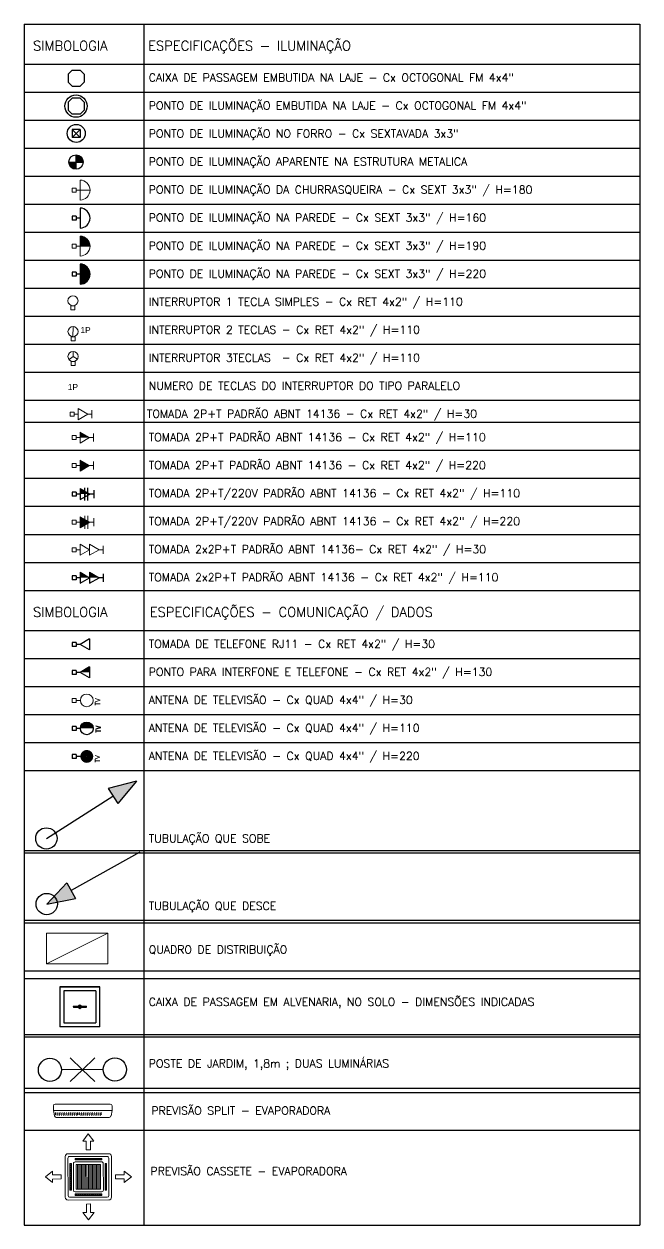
# Model space of a CAD drawing. Header units: millimetres. Extents: x 3857 to 4196, y 1534 to 2090.
# Drawn here: x 4056.9 to 4195.5, y 1820.2 to 2090.3 of the extents above; entities that cross this region are included whole.
import ezdxf
from ezdxf.enums import TextEntityAlignment as Align

# ---------------------------------------------------------------- set-up
doc = ezdxf.new("R2010")
doc.units = ezdxf.units.MM
doc.linetypes.add('ACAD_ISO03W100', pattern=[30, 12, -18])
for name, color, linetype in [('020', 4, 'Continuous'), ('CISM_59_ELET_CAIXA DE PASSAGEM_INSTALAR', 10, 'Continuous'), ('CISM_78_CX_ENT_PRINC', 10, 'Continuous'), ('ESCO_37_TOMADAS', 3, 'Continuous'), ('ESCO_49_ELET_FIAÇÃO', 82, 'Continuous'), ('ESCO_50_ELET_ILUMINAÇÃO_TOMADAS', 1, 'Continuous'), ('ILUMINAÇÃO', 3, 'Continuous'), ('PTF', 1, 'Continuous'), ('PTO', 1, 'Continuous'), ('split', 210, 'Continuous'), ('TEXTO', 7, 'Continuous')]:
    doc.layers.add(name, color=color, linetype=linetype)
doc.layers.add('equipos cassette', color=60, linetype='Continuous', lineweight=5)
doc.styles.add('romans', font='romans')
doc.styles.add('ST', font='ROMANS.SHX', dxfattribs={"height": 0.15})
doc.styles.get("Standard").update_dxf_attribs({"font": 'arial.ttf'})

# ---------------------------------------------------------------- blocks, each defined once
blk = doc.blocks.new('I220')
for p, q in [((-0.1, 0.05), (-0.1, -0.05)), ((0, 0.05), (-0.1, 0.05)), ((0, 0.05), (0, -0.05)), ((0.1, 0), (0, 0)), ((0.1, 0.25), (0.1, -0.25)), ((0, -0.05), (-0.1, -0.05))]:
    blk.add_line(p, q)
at = {"const_width": 0.2499}
blk.add_lwpolyline([(0.1, -0.12505, 0.41421356), (0.22505, 0, 0.41421356), (0.1, 0.12505, 1)], format="xyb", dxfattribs=at)
blk.add_arc((0.1, 0), 0.25, 270, 90)
blk = doc.blocks.new('I190')
at = {"lineweight": 5}
for p, q in [((-0.1, 0.05), (-0.1, -0.05)), ((0, 0.05), (-0.1, 0.05)), ((0, 0.05), (0, -0.05)), ((0.1, 0), (0, 0)), ((0.1, 0.25), (0.1, -0.25)), ((0.35, 0), (0.1, 0)), ((0, -0.05), (-0.1, -0.05))]:
    blk.add_line(p, q, dxfattribs=at)
at = {"lineweight": 5, "const_width": 0.2499}
blk.add_lwpolyline([(0.1, 0.12505, -0.41421356), (0.22505, 0, -1)], format="xyb", dxfattribs=at)
at = {"lineweight": 5}
blk.add_arc((0.1, 0), 0.25, 270, 90, dxfattribs=at)
blk = doc.blocks.new('ICH')
at = {"lineweight": 5}
for p, q in [((0, 0.05), (-0.1, 0.05)), ((-0.1, 0.05), (-0.1, -0.05)), ((0, 0.05), (0, -0.05)), ((0.1, 0), (0, 0)), ((0.1, 0.25), (0.1, -0.25)), ((0.35, 0), (0.1, 0)), ((0, -0.05), (-0.1, -0.05))]:
    blk.add_line(p, q, dxfattribs=at)
blk.add_arc((0.1, 0), 0.25, 270, 90, dxfattribs=at)
blk = doc.blocks.new('i150')
for p, q in [((0, 0.05), (-0.1, 0.05)), ((-0.1, 0.05), (-0.1, -0.05)), ((0, 0.05), (0, -0.05)), ((0.1, 0), (0, 0)), ((0.1, 0.25), (0.1, -0.25)), ((0, -0.05), (-0.1, -0.05))]:
    blk.add_line(p, q)
blk.add_arc((0.1, 0), 0.25, 270, 90)
blk = doc.blocks.new('it')
at = {"color": 3}
for p, q in [((-0.2, 0.1), (-0.1, 0.2)), ((-0.2, 0.1), (-0.2, -0.1)), ((-0.1, 0.2), (0.1, 0.2)), ((0.1, 0.2), (0.2, 0.1)), ((0.2, 0.1), (0.2, -0.1)), ((-0.1, -0.2), (-0.2, -0.1)), ((-0.1, -0.2), (0.1, -0.2)), ((0.2, -0.1), (0.1, -0.2))]:
    blk.add_line(p, q, dxfattribs=at)
at = {"color": 1, "style": 'ST'}
for tag, p in [('N%%D', (0.003, -0.074)), ('W', (0.003, -0.411))]:
    blk.add_attdef(tag, text='', height=0.15, dxfattribs=at).set_placement(p, align=Align.CENTER)
blk = doc.blocks.new('iv')
at = {"color": 3}
for p, q in [((-0.2, 0.1), (-0.1, 0.2)), ((-0.2, 0.1), (-0.2, -0.1)), ((-0.1, 0.2), (0.1, 0.2)), ((0.1, 0.2), (0.2, 0.1)), ((0.2, 0.1), (0.2, -0.1)), ((-0.1, -0.2), (-0.2, -0.1)), ((-0.1, -0.2), (0.1, -0.2)), ((0.2, -0.1), (0.1, -0.2))]:
    blk.add_line(p, q, dxfattribs=at)
at = {"color": 1}
blk.add_circle((0, 0), 0.28, dxfattribs=at)
at = {"color": 1, "style": 'ST', "flags": 4}
blk.add_attdef('N%%D', text='', height=0.15, dxfattribs=at).set_placement((0.003, -0.074), align=Align.CENTER)
blk = doc.blocks.new('IFI')
blk.add_circle((0, 0), 0.18)
blk = doc.blocks.new('CE4')
at = {"color": 1}
for p, q in [((-0.1, 0.05), (-0.1, -0.05)), ((0, 0.05), (-0.1, 0.05)), ((0, 0.05), (0, -0.05)), ((0, -0.05), (-0.1, -0.05))]:
    blk.add_line(p, q, dxfattribs=at)
blk = doc.blocks.new('A$C5F04542B')
at = {"layer": 'PTO'}
for p, q in [((10, 10), (0, 0)), ((10, 0), (0, 10))]:
    blk.add_line(p, q, dxfattribs=at)
at = {"layer": 'PTO', "xscale": 100, "yscale": 100, "zscale": 100}
blk.add_blockref('CE4', (10, 5), dxfattribs=at)
blk = doc.blocks.new('A$C322B3743')
at = {"layer": 'PTO'}
blk.add_blockref('A$C5F04542B', (0, 0), dxfattribs=at)
blk = doc.blocks.new('A$C3499049A')
at = {"layer": 'PTO'}
blk.add_blockref('A$C322B3743', (0, 0), dxfattribs=at)
blk = doc.blocks.new('iff')
at = {"color": 1}
for p, q in [((-0.18, 0), (0.18, 0)), ((0, -0.18), (0, 0.18))]:
    blk.add_line(p, q, dxfattribs=at)
at = {"color": 1, "const_width": 0.175}
for points in [[(-0.0925, 0, 0.4142136), (0, -0.0925, 1)], [(0.0925, 0, 0.4142136), (0, 0.0925, 1)]]:
    blk.add_lwpolyline(points, format="xyb", dxfattribs=at)
at = {"color": 1}
blk.add_circle((0, 0), 0.18, dxfattribs=at)
blk = doc.blocks.new('TEL130')
for p, q in [((-0.139, 0.34), (0.139, 0.34)), ((-0.139, 0.34), (0, 0.1)), ((0.139, 0.34), (0, 0.1)), ((-0.05, 0), (-0.05, -0.1)), ((-0.05, 0), (0.05, 0)), ((0, 0.1), (0, 0)), ((0.05, 0), (0.05, -0.1)), ((-0.05, -0.1), (0.05, -0.1))]:
    blk.add_line(p, q)
blk.add_solid([(0, 0.34), (0, 0.1), (-0.139, 0.34)])
blk = doc.blocks.new('TAN220')
for p, q in [((-0.05, 0), (0.05, 0)), ((-0.05, 0), (-0.05, -0.1)), ((0, 0.11), (0, 0)), ((0.05, 0), (0.05, -0.1)), ((-0.05, -0.1), (0.05, -0.1))]:
    blk.add_line(p, q)
at = {"const_width": 0.155}
blk.add_lwpolyline([(0, 0.1875, 1), (0, 0.3525, 1)], format="xyb", close=True, dxfattribs=at)
blk = doc.blocks.new('TAN100')
for p, q in [((0, 0.11), (0, 0)), ((-0.05, 0), (0.05, 0)), ((-0.05, 0), (-0.05, -0.1)), ((-0.05, -0.1), (0.05, -0.1)), ((0.05, 0), (0.05, -0.1))]:
    blk.add_line(p, q)
at = {"const_width": 0.155}
blk.add_lwpolyline([(0, 0.352, 1), (0, 0.187, 1)], format="xyb", dxfattribs=at)
blk.add_circle((0, 0.27), 0.16)
at = {"style": 'romans'}
blk.add_text('TV', height=0.12, rotation=180, dxfattribs=at).set_placement((0.101, 0.617))
blk = doc.blocks.new('TEL30')
for p, q in [((-0.139, 0.34), (0.139, 0.34)), ((-0.139, 0.34), (0, 0.1)), ((0.139, 0.34), (0, 0.1)), ((0, 0.1), (0, 0)), ((-0.05, 0), (-0.05, -0.1)), ((-0.05, 0), (0.05, 0)), ((-0.05, -0.1), (0.05, -0.1)), ((0.05, 0), (0.05, -0.1))]:
    blk.add_line(p, q)
blk = doc.blocks.new('ta2220')
at = {"lineweight": 5}
for p, q in [((-0.139, 0.1), (0, 0.34)), ((-0.1, 0.44), (0.1, 0.44)), ((0, 0.44), (0, 0.34)), ((0.139, 0.1), (0, 0.34)), ((0.159, 0.29), (-0.159, 0.29)), ((0.159, 0.22), (-0.159, 0.22)), ((-0.139, 0.1), (0.139, 0.1)), ((0, 0.1), (0, 0)), ((-0.05, 0), (0.05, 0)), ((-0.05, 0), (-0.05, -0.1)), ((-0.05, -0.1), (0.05, -0.1)), ((0.05, 0), (0.05, -0.1))]:
    blk.add_line(p, q, dxfattribs=at)
blk.add_solid([(0.139, 0.1), (0, 0.34), (-0.139, 0.1)], dxfattribs=at)
blk = doc.blocks.new('TA2100')
for p, q in [((-0.139, 0.1), (0, 0.34)), ((-0.1, 0.44), (0.1, 0.44)), ((0, 0.44), (0, 0.34)), ((0.139, 0.1), (0, 0.34)), ((0.159, 0.29), (-0.159, 0.29)), ((0.159, 0.22), (-0.159, 0.22)), ((-0.139, 0.1), (0.139, 0.1)), ((-0.069, 0.22), (0.069, 0.22)), ((-0.05, 0), (0.05, 0)), ((-0.05, 0), (-0.05, -0.1)), ((0, 0.1), (0, 0)), ((0.05, 0), (0.05, -0.1)), ((-0.05, -0.1), (0.05, -0.1))]:
    blk.add_line(p, q)
blk.add_solid([(0, 0.1), (0, 0.34), (-0.139, 0.1)])
blk = doc.blocks.new('TA100')
at = {"lineweight": 5}
for p, q in [((-0.139, 0.1), (0, 0.34)), ((-0.1, 0.44), (0.1, 0.44)), ((0, 0.44), (0, 0.34)), ((0.139, 0.1), (0, 0.34)), ((-0.139, 0.1), (0, 0.1)), ((-0.05, 0), (0.05, 0)), ((-0.05, 0), (-0.05, -0.1)), ((0, 0.1), (0, 0)), ((0, 0.1), (0.139, 0.1)), ((0.05, 0), (0.05, -0.1)), ((-0.05, -0.1), (0.05, -0.1))]:
    blk.add_line(p, q, dxfattribs=at)
blk.add_solid([(0, 0.1), (0, 0.34), (-0.139, 0.1)], dxfattribs=at)
blk = doc.blocks.new('ta30')
at = {"lineweight": 5}
for p, q in [((-0.139, 0.1), (0, 0.34)), ((-0.1, 0.44), (0.1, 0.44)), ((0, 0.44), (0, 0.34)), ((0.139, 0.1), (0, 0.34)), ((-0.139, 0.1), (0.139, 0.1)), ((-0.05, 0), (-0.05, -0.1)), ((-0.05, 0), (0.05, 0)), ((0, 0.1), (0, 0)), ((0.05, 0), (0.05, -0.1)), ((-0.05, -0.1), (0.05, -0.1))]:
    blk.add_line(p, q, dxfattribs=at)
blk = doc.blocks.new('ta220')
at = {"lineweight": 5}
for p, q in [((-0.139, 0.1), (0, 0.34)), ((-0.1, 0.44), (0.1, 0.44)), ((0, 0.44), (0, 0.34)), ((0.139, 0.1), (0, 0.34)), ((-0.139, 0.1), (0.139, 0.1)), ((0, 0.1), (0, 0)), ((-0.05, 0), (0.05, 0)), ((-0.05, 0), (-0.05, -0.1)), ((-0.05, -0.1), (0.05, -0.1)), ((0.05, 0), (0.05, -0.1))]:
    blk.add_line(p, q, dxfattribs=at)
blk.add_solid([(0.139, 0.1), (0, 0.34), (-0.139, 0.1)], dxfattribs=at)
blk = doc.blocks.new('tta100')
for p, q in [((-0.1, 0.68), (0.1, 0.68)), ((0, 0.68), (0, 0.58)), ((-0.139, 0.34), (0, 0.58)), ((-0.139, 0.1), (0, 0.34)), ((-0.139, 0.34), (0.139, 0.34)), ((0.139, 0.34), (0, 0.58)), ((0.139, 0.1), (0, 0.34)), ((-0.139, 0.1), (0.139, 0.1)), ((-0.05, 0), (0.05, 0)), ((-0.05, 0), (-0.05, -0.1)), ((0, 0.1), (0, 0)), ((0.05, 0), (0.05, -0.1)), ((-0.05, -0.1), (0.05, -0.1))]:
    blk.add_line(p, q)
for points in [[(0, 0.34), (0, 0.58), (-0.139, 0.34)], [(0, 0.1), (0, 0.34), (-0.139, 0.1)]]:
    blk.add_solid(points)
blk = doc.blocks.new('TTA30')
at = {"lineweight": 5}
for p, q in [((-0.1, 0.68), (0.1, 0.68)), ((0, 0.68), (0, 0.58)), ((-0.139, 0.34), (0, 0.58)), ((-0.139, 0.1), (0, 0.34)), ((-0.139, 0.34), (0.139, 0.34)), ((0.139, 0.34), (0, 0.58)), ((0.139, 0.1), (0, 0.34)), ((-0.139, 0.1), (0.139, 0.1)), ((-0.05, 0), (-0.05, -0.1)), ((-0.05, 0), (0.05, 0)), ((0, 0.1), (0, 0)), ((0.05, 0), (0.05, -0.1)), ((-0.05, -0.1), (0.05, -0.1))]:
    blk.add_line(p, q, dxfattribs=at)
blk = doc.blocks.new('A$C211134A1')
at = {"lineweight": 5}
for p, q in [((0, 4), (0, 77.5)), ((9.8, 81.5), (2, 80)), ((16, 81.5), (10.2, 81.5)), ((18.5, 79), (18.5, 2.5)), ((9.8, 0), (2, 1.5)), ((16, 0), (10.2, 0))]:
    blk.add_line(p, q, dxfattribs=at)
at = {"linetype": 'ACAD_ISO03W100', "lineweight": 5, "ltscale": 0.1}
for p, q in [((4.5, 79), (2.9, 78)), ((6.5, 79), (4.9, 78)), ((4.5, 47.7), (2.9, 48.7)), ((4.5, 46), (2.9, 45)), ((6.5, 47.7), (4.9, 48.7)), ((6.5, 46), (4.9, 45)), ((4.5, 14.7), (2.9, 15.7)), ((6.5, 14.7), (4.9, 15.7))]:
    blk.add_line(p, q, dxfattribs=at)
for points in [[(2.9, 48.7), (2.9, 78)], [(4.5, 79), (4.5, 47.7)], [(4.9, 48.7), (4.9, 78)], [(6.5, 79), (6.5, 47.7)], [(2.9, 15.7), (2.9, 45)], [(4.5, 46), (4.5, 14.7)], [(4.9, 15.7), (4.9, 45)], [(6.5, 46), (6.5, 14.7)]]:
    blk.add_lwpolyline(points, dxfattribs=at)
at = {"lineweight": 5}
blk.add_lwpolyline([(9.8, 81.5), (9.8, 0)], dxfattribs=at)
for centre, start, end in [((2.5, 77.5), 100.9677, 180), ((10.2, 79), 90, 100.9677), ((16, 79), 0, 90), ((2.5, 4), 180, 259.0323), ((10.2, 2.5), 259.0323, 270), ((16, 2.5), 270, 0)]:
    blk.add_arc(centre, 2.5, start, end, dxfattribs=at)
blk = doc.blocks.new('INTERRUP SIMP 1 TC')
at = {"lineweight": 5}
for p, q in [((-5, 2.5), (-5, -2.5)), ((0, 2.5), (-5, 2.5)), ((0, 2.5), (0, -2.5)), ((0, -2.5), (-5, -2.5)), ((0, 0), (0, 0))]:
    blk.add_line(p, q, dxfattribs=at)
at = {"lineweight": 5, "ltscale": 0.5}
blk.add_circle((6.3, 0), 6.33, dxfattribs=at)
blk = doc.blocks.new('INT 3 TECLAS')
at = {"lineweight": 5, "ltscale": 0.5}
for q in [(-4.9, 2.3), (0, 12.7), (5.4, 3.1)]:
    blk.add_line((0, 6.3), q, dxfattribs=at)
at = {"lineweight": 5, "ltscale": 0.5, "rotation": 90}
blk.add_blockref('INTERRUP SIMP 1 TC', (0, 0), dxfattribs=at)

msp = doc.modelspace()

# ---------------------------------------------------------------- hatches: boundary and pattern name
at = {"layer": 'ESCO_49_ELET_FIAÇÃO'}
h = msp.add_hatch(color=256, dxfattribs=at)
h.dxf.hatch_style = 1
h.paths.add_polyline_path([(4082.19, 1920.05), (4075.82, 1918.41), (4078.01, 1914.97)])
h = msp.add_hatch(color=256, dxfattribs=at)
h.dxf.hatch_style = 1
h.paths.add_polyline_path([(4062.03, 1892.39), (4066.51, 1897.2), (4068.49, 1893.64)])

# ---------------------------------------------------------------- linework, layer by layer
at = {"color": 2, "lineweight": 5}
for p, q in [((4067.71, 1938.64), (4067.71, 1937.74)), ((4068.61, 1938.64), (4067.71, 1938.64)), ((4068.61, 1937.74), (4067.71, 1937.74)), ((4068.61, 1938.64), (4068.61, 1937.74)), ((4069.6, 1938.19), (4068.61, 1938.19))]:
    msp.add_line(p, q, dxfattribs=at)
at = {"color": 3, "lineweight": 5}
msp.add_circle((4071.04, 1938.19), 1.44, dxfattribs=at)
at = {"layer": '020', "lineweight": 9}
for p, q in [((4061.98, 1878.93), (4075.76, 1885.84)), ((4074.24, 1885.84), (4061.98, 1885.84)), ((4061.98, 1885.84), (4061.98, 1878.93)), ((4061.99, 1878.93), (4075.77, 1885.84)), ((4074.25, 1885.84), (4061.99, 1885.84)), ((4061.99, 1885.84), (4061.99, 1878.93)), ((4075.76, 1885.84), (4074.24, 1885.84)), ((4075.77, 1885.84), (4074.25, 1885.84)), ((4075.76, 1878.93), (4075.76, 1885.84)), ((4075.77, 1878.93), (4075.77, 1885.84)), ((4061.98, 1878.93), (4074.24, 1878.93)), ((4061.99, 1878.93), (4074.25, 1878.93)), ((4074.24, 1878.93), (4075.76, 1878.93)), ((4074.25, 1878.93), (4075.77, 1878.93))]:
    msp.add_line(p, q, dxfattribs=at)
at = {"layer": 'CISM_59_ELET_CAIXA DE PASSAGEM_INSTALAR', "color": 10, "linetype": 'ByBlock', "ltscale": 10}
msp.add_line((4064.98, 1873.81), (4064.98, 1864.81), dxfattribs=at)
at = {"layer": 'CISM_78_CX_ENT_PRINC', "linetype": 'ByBlock', "ltscale": 0.05}
for p, q in [((4064.98, 1873.81), (4073.98, 1873.81)), ((4073.98, 1873.81), (4064.98, 1873.81)), ((4073.08, 1872.91), (4065.88, 1872.91)), ((4065.88, 1872.91), (4065.88, 1865.71)), ((4073.08, 1872.91), (4073.08, 1865.71)), ((4073.98, 1864.81), (4073.98, 1873.81)), ((4068.02, 1869.42), (4070.95, 1869.42)), ((4068.02, 1869.22), (4070.95, 1869.22)), ((4073.98, 1864.81), (4064.98, 1864.81)), ((4065.88, 1865.71), (4073.08, 1865.71))]:
    msp.add_line(p, q, dxfattribs=at)
for centre, radius, start, end in [((4068.11, 1869.32), 0.138, 135, 225), ((4069.48, 1869.31), 0.372, 193.9771, 346.0229), ((4069.48, 1869.31), 0.372, 16.5028, 163.4972), ((4070.85, 1869.32), 0.138, 315, 45)]:
    msp.add_arc(centre, radius, start, end, dxfattribs=at)
at = {"layer": 'equipos cassette', "linetype": 'Continuous', "lineweight": 0}
for p, q in [((4066.19, 1835.62), (4066.2, 1826.44)), ((4075.98, 1836.25), (4066.8, 1836.23)), ((4066.81, 1826.81), (4066.8, 1835.25)), ((4067.16, 1835.62), (4075.61, 1835.63)), ((4067.23, 1833.8), (4067.46, 1834.03)), ((4067.23, 1834.03), (4067.6, 1834.03)), ((4067.23, 1834.03), (4067.24, 1828.03)), ((4067.28, 1834.03), (4067.6, 1833.72)), ((4067.61, 1828.03), (4067.6, 1834.03)), ((4068.02, 1834.03), (4068.03, 1828.03)), ((4074.39, 1835.2), (4068.39, 1835.19)), ((4068.39, 1834.83), (4068.39, 1835.19)), ((4068.39, 1834.97), (4068.62, 1835.19)), ((4068.39, 1835.09), (4068.65, 1834.83)), ((4068.39, 1834.83), (4074.39, 1834.84)), ((4074.39, 1834.41), (4068.39, 1834.4)), ((4068.68, 1834.83), (4069.05, 1835.19)), ((4068.72, 1835.19), (4069.08, 1834.83)), ((4069.12, 1834.83), (4069.48, 1835.2)), ((4069.15, 1835.2), (4069.52, 1834.83)), ((4069.55, 1834.83), (4069.91, 1835.2)), ((4069.58, 1835.2), (4069.95, 1834.83)), ((4069.98, 1834.83), (4070.35, 1835.2)), ((4070.01, 1835.2), (4070.38, 1834.83)), ((4070.41, 1834.83), (4070.78, 1835.2)), ((4070.45, 1835.2), (4070.81, 1834.83)), ((4070.85, 1834.83), (4071.21, 1835.2)), ((4070.88, 1835.2), (4071.25, 1834.83)), ((4071.28, 1834.83), (4071.65, 1835.2)), ((4071.31, 1835.2), (4071.68, 1834.83)), ((4071.71, 1834.83), (4072.08, 1835.2)), ((4071.75, 1835.2), (4072.11, 1834.83)), ((4072.14, 1834.83), (4072.51, 1835.2)), ((4072.18, 1835.2), (4072.55, 1834.83)), ((4072.58, 1834.83), (4072.94, 1835.2)), ((4072.61, 1835.2), (4072.98, 1834.83)), ((4073.01, 1834.83), (4073.38, 1835.2)), ((4073.04, 1835.2), (4073.41, 1834.83)), ((4073.44, 1834.83), (4073.81, 1835.2)), ((4073.48, 1835.2), (4073.84, 1834.84)), ((4073.88, 1834.84), (4074.24, 1835.2)), ((4073.91, 1835.2), (4074.28, 1834.84)), ((4074.31, 1834.84), (4074.39, 1834.92)), ((4074.34, 1835.2), (4074.39, 1835.16)), ((4074.39, 1834.84), (4074.39, 1835.2)), ((4074.39, 1834.84), (4074.39, 1835.2)), ((4074.77, 1828.04), (4074.76, 1834.04)), ((4075.14, 1834.04), (4075.5, 1834.04)), ((4075.14, 1834.04), (4075.14, 1828.04)), ((4075.14, 1833.93), (4075.25, 1834.04)), ((4075.14, 1833.98), (4075.5, 1833.61)), ((4075.51, 1828.05), (4075.5, 1834.04)), ((4075.98, 1835.27), (4075.99, 1826.82)), ((4076.6, 1826.46), (4076.59, 1835.64)), ((4067.23, 1833.37), (4067.6, 1833.74)), ((4067.23, 1833.65), (4067.6, 1833.29)), ((4067.23, 1832.94), (4067.6, 1833.3)), ((4067.23, 1833.22), (4067.6, 1832.85)), ((4067.23, 1832.5), (4067.6, 1832.87)), ((4067.23, 1832.79), (4067.6, 1832.42)), ((4067.23, 1832.07), (4067.6, 1832.44)), ((4067.23, 1832.35), (4067.6, 1831.99)), ((4067.23, 1831.64), (4067.6, 1832.01)), ((4067.23, 1831.92), (4067.6, 1831.55)), ((4067.23, 1831.21), (4067.6, 1831.57)), ((4067.23, 1831.49), (4067.6, 1831.12)), ((4074.14, 1833.8), (4068.64, 1833.79)), ((4068.65, 1828.28), (4068.64, 1833.79)), ((4068.95, 1828.28), (4068.94, 1833.79)), ((4069.26, 1828.28), (4069.25, 1833.79)), ((4069.55, 1833.79), (4069.56, 1828.28)), ((4069.86, 1833.79), (4069.87, 1828.28)), ((4070.18, 1828.28), (4070.17, 1833.79)), ((4070.48, 1828.28), (4070.47, 1833.79)), ((4070.78, 1833.79), (4070.79, 1828.28)), ((4071.08, 1833.79), (4071.09, 1828.28)), ((4071.39, 1833.79), (4071.4, 1828.28)), ((4071.71, 1828.28), (4071.7, 1833.79)), ((4072, 1833.79), (4072.01, 1828.28)), ((4072.31, 1833.79), (4072.32, 1828.28)), ((4072.62, 1828.29), (4072.61, 1833.79)), ((4072.93, 1828.29), (4072.92, 1833.79)), ((4073.23, 1833.79), (4073.24, 1828.29)), ((4073.53, 1833.79), (4073.54, 1828.29)), ((4073.85, 1828.29), (4073.84, 1833.8)), ((4074.14, 1833.8), (4074.15, 1828.29)), ((4075.14, 1833.5), (4075.5, 1833.87)), ((4075.14, 1833.55), (4075.5, 1833.18)), ((4075.14, 1833.07), (4075.5, 1833.43)), ((4075.14, 1833.12), (4075.5, 1832.75)), ((4075.14, 1832.63), (4075.5, 1833)), ((4075.14, 1832.68), (4075.51, 1832.32)), ((4075.14, 1832.2), (4075.5, 1832.57)), ((4075.14, 1832.25), (4075.51, 1831.88)), ((4075.14, 1831.77), (4075.51, 1832.14)), ((4075.14, 1831.82), (4075.51, 1831.45)), ((4075.14, 1831.34), (4075.51, 1831.7)), ((4075.14, 1831.38), (4075.51, 1831.02)), ((4075.14, 1830.9), (4075.51, 1831.27)), ((4067.23, 1830.77), (4067.6, 1831.14)), ((4067.23, 1831.06), (4067.6, 1830.69)), ((4067.23, 1830.34), (4067.6, 1830.71)), ((4067.23, 1830.62), (4067.6, 1830.26)), ((4067.24, 1829.91), (4067.6, 1830.28)), ((4067.24, 1830.19), (4067.6, 1829.82)), ((4067.24, 1829.47), (4067.6, 1829.84)), ((4067.24, 1829.76), (4067.6, 1829.39)), ((4067.24, 1829.04), (4067.6, 1829.41)), ((4067.24, 1829.32), (4067.6, 1828.96)), ((4067.24, 1828.61), (4067.6, 1828.98)), ((4067.24, 1828.89), (4067.61, 1828.53)), ((4067.24, 1828.18), (4067.61, 1828.54)), ((4075.14, 1830.95), (4075.51, 1830.59)), ((4075.14, 1830.47), (4075.51, 1830.84)), ((4075.14, 1830.52), (4075.51, 1830.15)), ((4075.14, 1830.04), (4075.51, 1830.41)), ((4075.14, 1830.09), (4075.51, 1829.72)), ((4075.14, 1829.6), (4075.51, 1829.97)), ((4075.14, 1829.65), (4075.51, 1829.29)), ((4075.14, 1829.17), (4075.51, 1829.54)), ((4075.14, 1829.22), (4075.51, 1828.85)), ((4075.14, 1828.74), (4075.51, 1829.11)), ((4075.14, 1828.79), (4075.51, 1828.42)), ((4075.14, 1828.31), (4075.51, 1828.67)), ((4066.81, 1825.83), (4075.99, 1825.84)), ((4075.63, 1826.45), (4067.18, 1826.44)), ((4067.24, 1828.46), (4067.61, 1828.09)), ((4067.24, 1828.03), (4067.61, 1828.03)), ((4067.24, 1828.03), (4067.61, 1828.03)), ((4067.53, 1828.03), (4067.61, 1828.11)), ((4068.4, 1827.67), (4074.4, 1827.68)), ((4074.4, 1827.25), (4068.4, 1827.24)), ((4068.4, 1827.18), (4068.46, 1827.24)), ((4068.4, 1826.87), (4068.4, 1827.24)), ((4068.4, 1826.87), (4074.4, 1826.88)), ((4068.46, 1827.24), (4068.83, 1826.87)), ((4068.53, 1826.87), (4068.9, 1827.24)), ((4068.65, 1828.28), (4074.15, 1828.29)), ((4068.9, 1827.24), (4069.26, 1826.87)), ((4068.96, 1826.87), (4069.33, 1827.24)), ((4069.33, 1827.24), (4069.7, 1826.87)), ((4069.39, 1826.87), (4069.76, 1827.24)), ((4069.76, 1827.24), (4070.13, 1826.87)), ((4069.83, 1826.87), (4070.19, 1827.24)), ((4070.19, 1827.24), (4070.56, 1826.87)), ((4070.26, 1826.87), (4070.63, 1827.24)), ((4070.63, 1827.24), (4070.99, 1826.87)), ((4070.69, 1826.87), (4071.06, 1827.24)), ((4071.06, 1827.24), (4071.43, 1826.88)), ((4071.13, 1826.88), (4071.49, 1827.24)), ((4071.49, 1827.24), (4071.86, 1826.88)), ((4071.56, 1826.88), (4071.93, 1827.24)), ((4071.92, 1827.24), (4072.29, 1826.88)), ((4071.99, 1826.88), (4072.36, 1827.24)), ((4072.36, 1827.24), (4072.73, 1826.88)), ((4072.42, 1826.88), (4072.79, 1827.25)), ((4072.79, 1827.25), (4073.16, 1826.88)), ((4072.86, 1826.88), (4073.22, 1827.25)), ((4073.22, 1827.25), (4073.59, 1826.88)), ((4073.29, 1826.88), (4073.66, 1827.25)), ((4073.66, 1827.25), (4074.02, 1826.88)), ((4073.72, 1826.88), (4074.09, 1827.25)), ((4074.09, 1827.25), (4074.4, 1826.94)), ((4074.16, 1826.88), (4074.4, 1827.13)), ((4074.4, 1826.88), (4074.4, 1827.25)), ((4074.4, 1826.88), (4074.4, 1827.25)), ((4075.14, 1828.36), (4075.46, 1828.05)), ((4075.14, 1828.04), (4075.51, 1828.05)), ((4075.14, 1828.04), (4075.51, 1828.05)), ((4075.32, 1828.04), (4075.51, 1828.24))]:
    msp.add_line(p, q, dxfattribs=at)
at = {"layer": 'equipos cassette', "linetype": 'Continuous', "lineweight": 0, "flags": 128}
for points in [[(4070.91, 1837.14), (4071.86, 1837.14), (4071.85, 1839.09), (4072.64, 1839.09), (4071.38, 1840.71), (4070.12, 1839.08), (4070.91, 1839.08)], [(4065.29, 1830.56), (4065.29, 1831.5), (4063.35, 1831.49), (4063.34, 1832.28), (4061.72, 1831.02), (4063.35, 1829.77), (4063.35, 1830.55)], [(4077.5, 1830.58), (4077.5, 1831.52), (4079.44, 1831.52), (4079.44, 1832.31), (4081.07, 1831.05), (4079.45, 1829.79), (4079.44, 1830.58)], [(4070.94, 1824.93), (4071.88, 1824.94), (4071.88, 1822.99), (4072.67, 1822.99), (4071.41, 1821.37), (4070.15, 1822.99), (4070.94, 1822.99)]]:
    msp.add_lwpolyline(points, close=True, dxfattribs=at)
at = {"layer": 'equipos cassette', "linetype": 'Continuous', "lineweight": 0}
for centre, radius, start, end in [((4066.8, 1835.62), 0.612, 90.0952, 180.0952), ((4067.17, 1835.25), 0.367, 90.0952, 180.0952), ((4068.39, 1834.03), 0.367, 90.0952, 180.0952), ((4074.39, 1834.04), 0.367, 0.0952, 90.0952), ((4075.61, 1835.27), 0.367, 0.0952, 90.0952), ((4075.98, 1835.63), 0.612, 0.0952, 90.0952), ((4066.81, 1826.44), 0.612, 180.0952, 270.0952), ((4067.18, 1826.81), 0.367, 180.0952, 270.0952), ((4068.4, 1828.03), 0.367, 180.0952, 270.0952), ((4074.4, 1828.04), 0.367, 270.0952, 0.0952), ((4075.63, 1826.82), 0.367, 270.0952, 0.0952), ((4075.99, 1826.45), 0.612, 270.0952, 0.0952)]:
    msp.add_arc(centre, radius, start, end, dxfattribs=at)
at = {"layer": 'ESCO_49_ELET_FIAÇÃO'}
for p, q in [((4082.19, 1920.05), (4075.82, 1918.41)), ((4075.82, 1918.41), (4078.01, 1914.97)), ((4082.19, 1920.05), (4078.01, 1914.97)), ((4061.96, 1907.14), (4076.92, 1916.69)), ((4083.01, 1904.04), (4067.5, 1895.42)), ((4062.03, 1892.39), (4066.51, 1897.2)), ((4066.51, 1897.2), (4068.49, 1893.64)), ((4062.03, 1892.39), (4068.49, 1893.64))]:
    msp.add_line(p, q, dxfattribs=at)
for centre in [(4061.96, 1907.14), (4062.03, 1892.39)]:
    msp.add_circle(centre, 2.4, dxfattribs=at)
at = {"layer": 'ESCO_50_ELET_ILUMINAÇÃO_TOMADAS', "ltscale": 10}
for q in [(4067.26, 1857.8), (4072.85, 1857.8), (4067.29, 1852.45), (4072.88, 1852.51)]:
    msp.add_line((4070.05, 1855.14), q, dxfattribs=at)
at = {"layer": 'ESCO_50_ELET_ILUMINAÇÃO_TOMADAS'}
msp.add_line((4074.76, 1855.18), (4065.35, 1855.12), dxfattribs=at)
at = {"layer": 'ESCO_50_ELET_ILUMINAÇÃO_TOMADAS', "ltscale": 10}
for centre in [(4062.75, 1855.1), (4077.36, 1855.18)]:
    msp.add_circle(centre, 2.6, dxfattribs=at)
at = {"layer": 'ILUMINAÇÃO', "lineweight": 5, "ltscale": 0.5}
msp.add_line((4067.93, 2019.99), (4067.94, 2022.27), dxfattribs=at)
at = {"layer": 'PTF', "color": 3}
for p, q in [((4056.91, 1962.94), (4056.91, 1953.94)), ((4083.91, 1962.94), (4083.91, 1953.94)), ((4195.51, 1962.94), (4195.51, 1953.94)), ((4056.91, 1953.94), (4195.51, 1953.94))]:
    msp.add_line(p, q, dxfattribs=at)
at = {"layer": 'PTF', "color": 9}
for p, q in [((4056.91, 1947.64), (4195.51, 1947.64)), ((4056.91, 1941.34), (4195.51, 1941.34)), ((4056.91, 1935.04), (4195.51, 1935.04)), ((4056.91, 1928.74), (4195.51, 1928.74)), ((4056.91, 1922.44), (4195.51, 1922.44)), ((4056.91, 1903.9), (4195.51, 1903.9)), ((4056.91, 1888.73), (4195.51, 1888.73)), ((4056.91, 1875.64), (4195.51, 1875.64)), ((4056.91, 1862.51), (4195.51, 1862.51)), ((4056.91, 1850.98), (4195.51, 1850.98))]:
    msp.add_line(p, q, dxfattribs=at)
at = {"layer": 'PTO', "color": 3}
for p, q in [((4056.91, 2090.31), (4195.51, 2090.31)), ((4056.91, 2090.31), (4056.91, 2081.31)), ((4083.91, 2090.31), (4083.91, 2081.31)), ((4195.51, 2090.31), (4195.51, 2081.31)), ((4056.91, 2081.31), (4056.91, 1999.41)), ((4083.91, 2081.31), (4083.91, 1999.41)), ((4195.51, 2081.31), (4195.51, 1999.41)), ((4056.91, 1999.41), (4056.91, 1990.41)), ((4083.91, 1999.41), (4083.91, 1990.41)), ((4195.51, 1999.41), (4195.51, 1990.41)), ((4056.91, 1990.41), (4056.91, 1933.71)), ((4083.91, 1990.41), (4083.91, 1933.71)), ((4195.51, 1990.41), (4195.51, 1933.71)), ((4056.91, 1962.94), (4195.51, 1962.94)), ((4056.91, 1962.94), (4195.51, 1962.94)), ((4056.91, 1933.71), (4056.91, 1924.71)), ((4083.91, 1933.71), (4083.91, 1924.71)), ((4195.51, 1933.71), (4195.51, 1924.71)), ((4056.91, 1924.71), (4056.91, 1820.21)), ((4083.91, 1924.71), (4083.91, 1820.21)), ((4195.51, 1924.71), (4195.51, 1820.21))]:
    msp.add_line(p, q, dxfattribs=at)
at = {"layer": 'PTO', "color": 8}
for p, q in [((4056.91, 2081.31), (4195.51, 2081.31)), ((4056.91, 2075.01), (4195.51, 2075.01)), ((4056.91, 2068.71), (4195.51, 2068.71)), ((4056.91, 2062.41), (4195.51, 2062.41)), ((4056.91, 2056.11), (4195.51, 2056.11)), ((4056.91, 2049.81), (4195.51, 2049.81)), ((4060.51, 2049.81), (4195.51, 2049.81)), ((4056.91, 2043.51), (4195.51, 2043.51)), ((4060.51, 2043.51), (4195.51, 2043.51)), ((4056.91, 2037.21), (4195.51, 2037.21)), ((4060.51, 2037.21), (4195.51, 2037.21)), ((4056.91, 2030.91), (4195.51, 2030.91)), ((4056.91, 2024.61), (4195.51, 2024.61)), ((4056.91, 2018.31), (4195.51, 2018.31)), ((4056.91, 2012.01), (4195.51, 2012.01)), ((4056.91, 2005.71), (4195.51, 2005.71)), ((4056.91, 2000.74), (4195.51, 2000.74)), ((4060.51, 2000.74), (4195.51, 2000.74)), ((4056.91, 1994.44), (4195.51, 1994.44)), ((4056.91, 1988.14), (4195.51, 1988.14)), ((4056.91, 1981.84), (4195.51, 1981.84)), ((4060.51, 1981.84), (4195.51, 1981.84)), ((4056.91, 1975.54), (4195.51, 1975.54)), ((4060.51, 1975.54), (4195.51, 1975.54)), ((4056.91, 1969.24), (4195.51, 1969.24)), ((4060.51, 1969.24), (4195.51, 1969.24)), ((4056.91, 1962.94), (4195.51, 1962.94)), ((4060.51, 1962.94), (4195.51, 1962.94)), ((4056.91, 1947.64), (4195.51, 1947.64)), ((4060.51, 1947.64), (4195.51, 1947.64)), ((4056.91, 1941.34), (4195.51, 1941.34)), ((4056.91, 1935.04), (4195.51, 1935.04)), ((4056.91, 1928.74), (4195.51, 1928.74)), ((4060.51, 1928.74), (4195.51, 1928.74)), ((4056.91, 1922.44), (4195.51, 1922.44)), ((4060.51, 1922.44), (4195.51, 1922.44)), ((4056.91, 1904.43), (4195.51, 1904.43)), ((4056.91, 1888.2), (4195.51, 1888.2)), ((4056.91, 1877.39), (4195.51, 1877.39)), ((4056.91, 1863.02), (4195.51, 1863.02)), ((4056.91, 1849.98), (4195.51, 1849.98)), ((4056.91, 1841.54), (4195.51, 1841.54)), ((4056.91, 1820.21), (4195.51, 1820.21))]:
    msp.add_line(p, q, dxfattribs=at)

# ---------------------------------------------------------------- block references
at = {"layer": 'ESCO_37_TOMADAS', "xscale": 9.000004499790421, "yscale": 9.000004499790421, "zscale": 9.000004499790421, "rotation": 270}
for name, p in [('ta30', (4068.19, 2002.56)), ('TA100', (4068.61, 1997.29)), ('ta220', (4068.61, 1990.99)), ('TTA30', (4068.61, 1972.09)), ('tta100', (4068.61, 1965.79))]:
    msp.add_blockref(name, p, dxfattribs=at)
at = {"layer": 'ESCO_37_TOMADAS', "ltscale": 80, "xscale": 9.000004499790421, "yscale": 9.000004499790421, "zscale": 9.000004499790421, "rotation": 270}
for name, p in [('TA2100', (4068.63, 1984.6)), ('ta2220', (4068.63, 1978.24))]:
    msp.add_blockref(name, p, dxfattribs=at)
at = {"layer": 'ILUMINAÇÃO', "lineweight": 5, "ltscale": 0.5, "xscale": 0.18, "yscale": 0.18, "zscale": 0.18, "rotation": 90}
for p in [(4067.93, 2026.94), (4067.94, 2019.99)]:
    msp.add_blockref('INTERRUP SIMP 1 TC', p, dxfattribs=at)
at = {"layer": 'ILUMINAÇÃO', "lineweight": 5, "ltscale": 0.5, "xscale": 0.18, "yscale": 0.18, "zscale": 0.18}
msp.add_blockref('INT 3 TECLAS', (4067.94, 2014.41), dxfattribs=at)
at = {"layer": 'PTF', "xscale": 9.00000450000005, "yscale": 9.00000450000005, "zscale": 9.00000450000005, "rotation": 270}
for name, p in [('TEL30', (4068.61, 1950.79)), ('TEL130', (4068.61, 1944.49)), ('TAN100', (4068.61, 1931.89)), ('TAN220', (4068.61, 1925.59))]:
    msp.add_blockref(name, p, dxfattribs=at)
at = {"layer": 'PTO', "linetype": 'Continuous'}
for name, p, xscale, yscale, zscale in [('it', (4068.61, 2078.16), 9.000004499999887, 9.000004499999887, 9.000004499999887), ('IFI', (4068.67, 2065.7), 11.25000562499994, 11.25000562499994, 11.25000562499994), ('A$C3499049A', (4067.77, 2064.8), 0.18, 0.18, 0.18)]:
    msp.add_blockref(name, p, dxfattribs=dict(at, xscale=xscale, yscale=yscale, zscale=zscale))
at = {"layer": 'PTO', "xscale": 9.00000450000005, "yscale": 9.00000450000005, "zscale": 9.00000450000005, "rotation": 270}
msp.add_blockref('iv', (4068.61, 2071.86), dxfattribs=at)
at = {"layer": 'PTO', "xscale": 9.000004499999887, "yscale": 9.000004499999887, "zscale": 9.000004499999887}
for name, p in [('iff', (4068.61, 2059.26)), ('ICH', (4068.61, 2052.96)), ('i150', (4068.61, 2046.66)), ('I190', (4068.61, 2040.36)), ('I220', (4068.61, 2034.06))]:
    msp.add_blockref(name, p, dxfattribs=at)
at = {"layer": 'split', "xscale": 0.1620000810003057, "yscale": 0.1620000810003057, "zscale": 0.1620000810003057, "rotation": 90}
msp.add_blockref('A$C211134A1', (4076.73, 1844.41), dxfattribs=at)

# ---------------------------------------------------------------- texts
at = {"layer": 'ILUMINAÇÃO', "char_height": 1.35, "attachment_point": 1}
for insert in [(4069.6, 2022.14), (4066.76, 2009.34)]:
    msp.add_mtext_dynamic_manual_height_columns('1P', width=19.3334, gutter_width=1, heights=[0], dxfattribs=dict(at, insert=insert))
at = {"layer": 'PTF', "color": 2, "style": 'romans'}
for p in [(4074.02, 1937.07), (4074.17, 1930.9), (4073.97, 1924.25)]:
    msp.add_text('TV', height=1.08, rotation=90, dxfattribs=at).set_placement(p)
at = {"layer": 'TEXTO', "color": 4, "style": 'romans'}
for s, p in [('SIMBOLOGIA', (4058.95, 2084.35)), ('ESPECIFICAÇÕES - ILUMINAÇÃO', (4084.85, 2084.35)), ('SIMBOLOGIA', (4058.95, 1956.98)), ('ESPECIFICAÇÕES - COMUNICAÇÃO / DADOS', (4085.2, 1956.98))]:
    msp.add_text(s, height=2.16, dxfattribs=at).set_placement(p)
at = {"layer": 'TEXTO', "style": 'romans'}
for s, height, p in [('CAIXA DE PASSAGEM EMBUTIDA NA LAJE - Cx OCTOGONAL FM 4x4"', 1.8, (4084.98, 2077.36)), ('PONTO DE ILUMINAÇÃO EMBUTIDA NA LAJE - Cx OCTOGONAL FM 4x4"', 1.8, (4084.98, 2071.06)), ('PONTO DE ILUMINAÇÃO NO FORRO - Cx SEXTAVADA 3x3"', 1.8, (4084.98, 2064.76)), ('PONTO DE ILUMINAÇÃO APARENTE NA ESTRUTURA METALICA', 1.8, (4084.98, 2058.46)), ('PONTO DE ILUMINAÇÃO DA CHURRASQUEIRA - Cx SEXT 3x3" / H=180', 1.8, (4084.98, 2052.16)), ('PONTO DE ILUMINAÇÃO NA PAREDE - Cx SEXT 3x3" / H=160', 1.8, (4084.98, 2045.86)), ('PONTO DE ILUMINAÇÃO NA PAREDE - Cx SEXT 3x3" / H=190', 1.8, (4084.98, 2039.56)), ('PONTO DE ILUMINAÇÃO NA PAREDE - Cx SEXT 3x3" / H=220', 1.8, (4084.98, 2033.26)), ('INTERRUPTOR 1 TECLA SIMPLES - Cx RET 4x2" / H=110', 1.8, (4084.98, 2026.96)), ('INTERRUPTOR 2 TECLAS - Cx RET 4x2" / H=110 ', 1.8, (4084.98, 2020.66)), ('INTERRUPTOR 3TECLAS  - Cx RET 4x2" / H=110', 1.8, (4084.98, 2014.36)), ('NUMERO DE TECLAS DO INTERRUPTOR DO TIPO PARALELO  ', 1.8, (4084.98, 2008.06)), ('TOMADA 2P+T PADRÃO ABNT 14136 - Cx RET 4x2" / H=30', 1.8, (4084.56, 2001.76)), ('TOMADA 2P+T PADRÃO ABNT 14136 - Cx RET 4x2" / H=110', 1.8, (4084.98, 1996.49)), ('TOMADA 2P+T PADRÃO ABNT 14136 - Cx RET 4x2" / H=220', 1.8, (4084.98, 1990.19)), ('TOMADA 2P+T/220V PADRÃO ABNT 14136 - Cx RET 4x2" / H=110', 1.8, (4084.98, 1983.89)), ('TOMADA 2P+T/220V PADRÃO ABNT 14136 - Cx RET 4x2" / H=220', 1.8, (4084.98, 1977.59)), ('TOMADA 2x2P+T PADRÃO ABNT 14136- Cx RET 4x2" / H=30', 1.8, (4084.98, 1971.29)), ('TOMADA 2x2P+T PADRÃO ABNT 14136 - Cx RET 4x2" / H=110', 1.8, (4084.98, 1964.99)), ('TOMADA DE TELEFONE RJ11 - Cx RET 4x2" / H=30', 1.8, (4084.98, 1949.99)), ('PONTO PARA INTERFONE E TELEFONE - Cx RET 4x2" / H=130', 1.8, (4084.98, 1943.69)), ('ANTENA DE TELEVISÃO - Cx QUAD 4x4" / H=30', 1.8, (4084.98, 1937.39)), ('ANTENA DE TELEVISÃO - Cx QUAD 4x4" / H=110', 1.8, (4084.98, 1931.09)), ('ANTENA DE TELEVISÃO - Cx QUAD 4x4" / H=220', 1.8, (4084.98, 1924.79)), ('TUBULAÇÃO QUE SOBE', 1.8, (4084.98, 1906.25)), ('TUBULAÇÃO QUE DESCE', 1.8, (4084.98, 1891.08)), ('QUADRO DE DISTRIBUIÇÃO', 1.8, (4084.98, 1881.26)), ('CAIXA DE PASSAGEM EM ALVENARIA, NO SOLO - DIMENSÕES INDICADAS', 1.8, (4084.98, 1869.49)), ('POSTE DE JARDIM, 1,8m ; DUAS LUMINÁRIAS', 1.8, (4084.98, 1855.63)), ('PREVISÃO SPLIT - EVAPORADORA', 1.8001, (4085.56, 1845.03)), ('PREVISÃO CASSETE - EVAPORADORA', 1.8001, (4085.36, 1831.42))]:
    msp.add_text(s, height=height, dxfattribs=at).set_placement(p)

doc.saveas('drawing.dxf')
